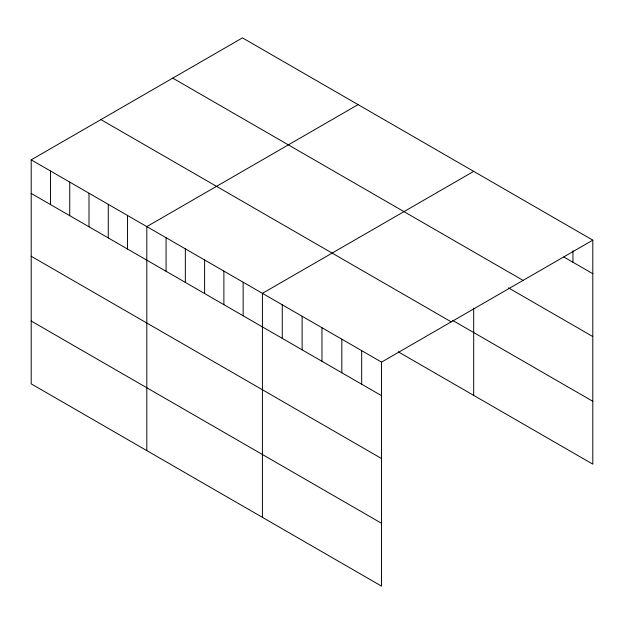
<?xml version="1.0" encoding="UTF-8"?>
<svg xmlns="http://www.w3.org/2000/svg" width="624" height="624" viewBox="0 0 624 624"><rect width="100%" height="100%" fill="white"/><g stroke="black" fill="none" stroke-linecap="round" stroke-linejoin="round"><path stroke-width="0.94" d="M31.2 159.853L381.529 362.115L381.529 586.123L31.2 383.861L31.2 159.853L242.471 37.877L592.8 240.139L592.8 464.147L398.291 351.85M358.082 104.621L146.812 226.598L146.812 450.606M473.686 171.374L262.415 293.35L262.415 517.351M381.529 362.115L592.8 240.139M563.846 256.994L592.8 273.71M172.754 78.133L523.084 280.394M508.427 287.843L592.8 336.554M452.743 320.44L592.8 401.302M100.916 119.605L451.246 321.859M31.2 193.424L381.529 395.678M31.2 256.269L381.529 458.531M31.2 321.017L381.529 523.279M572.949 250.739L572.949 262.244M473.686 308.131L473.686 395.374M361.678 350.657L361.678 384.22M341.827 339.191L341.827 372.762M321.976 327.733L321.976 361.296M302.117 316.267L302.117 349.838M282.266 304.808L282.266 338.372M243.149 282.22L243.149 315.791M223.883 271.097L223.883 304.668M204.61 259.974L204.61 293.537M185.344 248.851L185.344 282.415M166.078 237.728L166.078 271.292M127.538 215.475L127.538 249.046M108.272 204.352L108.272 237.916M89.006 193.229L89.006 226.793M69.74 182.107L69.74 215.67M50.466 170.976L50.466 204.547"/></g></svg>
